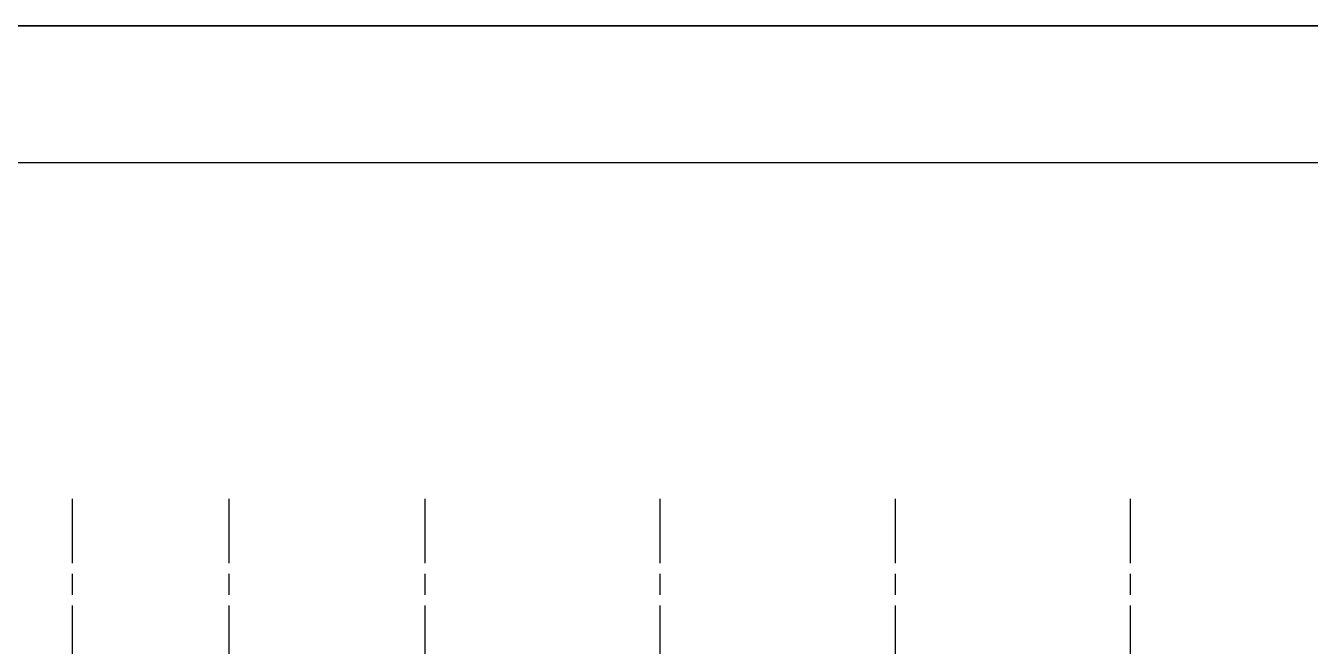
# Model space of a CAD drawing. Header units: millimetres. Extents: x -280308 to 6402717, y -14 to 2073074.
# Drawn here: x -8583 to 24204, y 759878 to 775723 of the extents above; entities that cross this region are included whole.
import ezdxf
from ezdxf.enums import TextEntityAlignment as Align

# ---------------------------------------------------------------- set-up
doc = ezdxf.new("R2010")
doc.units = ezdxf.units.MM
doc.linetypes.add('ACAD_ISO08W100', pattern=[36, 24, -3, 6, -3])
doc.layers.get('0').update_dxf_attribs({"lineweight": 0})
doc.layers.add('A-ANNOTATION', color=144, linetype='Continuous', lineweight=0)
doc.layers.add('A-FURN-EQPM', color=177, linetype='Continuous', lineweight=0)
doc.layers.add('A-TEXT', color=254, linetype='Continuous')
doc.styles.get("Standard").update_dxf_attribs({"font": 'arial.ttf'})

# ---------------------------------------------------------------- blocks, each defined once
blk = doc.blocks.new('KOP GAMBAR')
blk.add_line((354287, 166961), (270287, 166961))
at = {"color": 5}
blk.add_line((352287, 164961), (273287, 164961), dxfattribs=at)
at = {"layer": 'A-FURN-EQPM', "color": 0, "linetype": 'ByBlock', "lineweight": -2, "ltscale": 0.25}
blk.add_lwpolyline([(270287, 107561), (354287, 107561), (354287, 166961), (270287, 166961)], close=True, dxfattribs=at)
blk = doc.blocks.new('*U552')
at = {"layer": 'A-ANNOTATION', "ltscale": 0.5}
blk.add_line((0, 0), (0, -5), dxfattribs=at)
at = {"layer": 'A-ANNOTATION', "linetype": 'ACAD_ISO08W100', "ltscale": 0.25}
blk.add_lwpolyline([(0, -5), (0, -90.561)], dxfattribs=at)
at = {"layer": 'A-ANNOTATION'}
blk.add_circle((0, 2.75), 2.75, dxfattribs=at)
at = {"layer": 'A-TEXT'}
blk.add_attdef('N', text='', height=0.9, dxfattribs=at).set_placement((0, 2.75), align=Align.MIDDLE_CENTER)
blk = doc.blocks.new('A$Cf37525da')
at = {"color": 124}
ref = blk.add_blockref('*U552', (-53750, -25933), dxfattribs=dict(at, xscale=-360.0000000000001, yscale=360.0000000000001, zscale=360.0000000000001, rotation=180))
ref.add_attrib('N', 'A', dxfattribs={"layer": 'A-TEXT', "height": 450}).set_placement((-53750, -26923), align=Align.MIDDLE_CENTER)
ref = blk.add_blockref('*U552', (-49750, -25933), dxfattribs=dict(at, xscale=-360.0000000000001, yscale=360.0000000000001, zscale=360.0000000000001, rotation=180))
ref.add_attrib('N', 'B', dxfattribs={"layer": 'A-TEXT', "height": 450}).set_placement((-49750, -26923), align=Align.MIDDLE_CENTER)
ref = blk.add_blockref('*U552', (-44750, -25933), dxfattribs=dict(at, xscale=-360.0000000000001, yscale=360.0000000000001, zscale=360.0000000000001, rotation=180))
ref.add_attrib('N', 'C', dxfattribs={"layer": 'A-TEXT', "height": 450}).set_placement((-44750, -26923), align=Align.MIDDLE_CENTER)
ref = blk.add_blockref('*U552', (-38750, -25933), dxfattribs=dict(at, xscale=-360.0000000000001, yscale=360.0000000000001, zscale=360.0000000000001, rotation=180))
ref.add_attrib('N', 'D', dxfattribs={"layer": 'A-TEXT', "height": 450}).set_placement((-38750, -26923), align=Align.MIDDLE_CENTER)
ref = blk.add_blockref('*U552', (-32750, -25933), dxfattribs=dict(at, xscale=-360.0000000000001, yscale=360.0000000000001, zscale=360.0000000000001, rotation=180))
ref.add_attrib('N', 'E', dxfattribs={"layer": 'A-TEXT', "height": 450}).set_placement((-32750, -26923), align=Align.MIDDLE_CENTER)
ref = blk.add_blockref('*U552', (-26750, -25933), dxfattribs=dict(at, xscale=-360.0000000000001, yscale=360.0000000000001, zscale=360.0000000000001, rotation=180))
ref.add_attrib('N', 'F', dxfattribs={"layer": 'A-TEXT', "height": 450}).set_placement((-26750, -26923), align=Align.MIDDLE_CENTER)

msp = doc.modelspace()

# ---------------------------------------------------------------- block references
at = {"ltscale": 0.25}
msp.add_blockref('A$Cf37525da', (46364.4, 756973.7), dxfattribs=at)
at = {"layer": 'A-FURN-EQPM', "color": 0, "linetype": 'ByBlock', "lineweight": -2, "xscale": 1.75, "yscale": 1.75, "zscale": 1.75}
msp.add_blockref('KOP GAMBAR', (-532006, 483540.9), dxfattribs=at)

doc.saveas('drawing.dxf')
